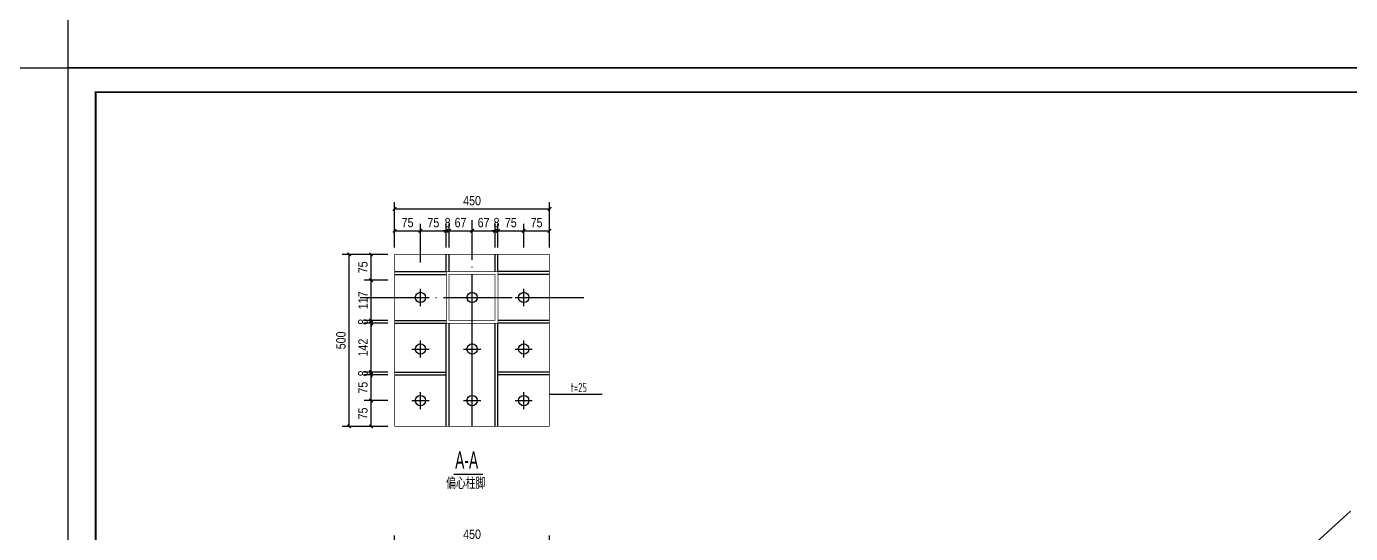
# Model space of a CAD drawing. Extents: x -40040 to 35635, y -182662 to -38118.
# Drawn here: x -9117 to -5269, y -164475 to -163001 of the extents above; entities that cross this region are included whole.
import ezdxf

# ---------------------------------------------------------------- set-up
doc = ezdxf.new("R2010")
doc.units = 0
doc.header["$LTSCALE"] = 1000
doc.header["$MEASUREMENT"] = 0
doc.linetypes.add('DOTE', pattern=[2.42, 2, -0.2, 0.02, -0.2])
doc.layers.add('_0', color=7, linetype='Continuous', lineweight=25)
for name, color, linetype in [('A-ANNO-NOTE', 4, 'Continuous'), ('A-FURN-PATT-251', 251, 'Continuous'), ('A-SECT-146', 216, 'Continuous'), ('AXIS', 3, 'Continuous'), ('GL', 131, 'Continuous'), ('JC', 7, 'Continuous')]:
    doc.layers.add(name, color=color, linetype=linetype)
doc.layers.add('A-ANNO-NPLT', color=250, linetype='Continuous', plot=False)
doc.styles.add('DIM_T3', font='ARIALN.TTF')
doc.styles.get("Standard").update_dxf_attribs({"font": 'tssdengs.shx', "width": 0.7, "bigfont": 'tssdchn.shx'})
doc.dimstyles.new('_TCH_ARCH&&10', dxfattribs={"dimtxt": 27.062236, "dimasz": 10, "dimexe": 20, "dimexo": 20, "dimgap": 10, "dimtad": 1, "dimdec": 0, "dimzin": 0, "dimdsep": 46, "dimtxsty": 'DIM_T3', "dimblk": 'ARCHTICK', "dimcen": 0.09, "dimclrd": 6, "dimclre": 6, "dimclrt": 6, "dimazin": 2, "dimtfac": 1, "dimtdec": 0, "dimtix": 1, "dimtmove": 2, "dimatfit": 3, "dimfxl": 100, "dimfxlon": 1, "dimtolj": 1, "dimtzin": 0, "dimarcsym": 0})

# ---------------------------------------------------------------- blocks, each defined once
blk = doc.blocks.new('_ArchTick')
at = {"color": 0, "linetype": 'ByBlock', "const_width": 0.4}
blk.add_lwpolyline([(-0.5, -0.5), (0.5, 0.5)], dxfattribs=at)
blk = doc.blocks.new('*D29')
at = {"layer": 'Defpoints', "color": 0, "transparency": 16777216}
for p in [(-7597.3, -164500.9), (-8047.3, -164633.2), (-7597.3, -164633.2)]:
    blk.add_point(p, dxfattribs=at)
at = {"layer": 'JC', "color": 6, "lineweight": -2, "transparency": 16777216}
for p, q in [((-8047.3, -164600.9), (-8047.3, -164480.9)), ((-8047.3, -164500.9), (-7597.3, -164500.9)), ((-7597.3, -164600.9), (-7597.3, -164480.9))]:
    blk.add_line(p, q, dxfattribs=at)
at = {"layer": 'JC', "color": 6, "lineweight": -2, "transparency": 16777216, "xscale": 10, "yscale": 10, "zscale": 10, "rotation": 180}
blk.add_blockref('_ArchTick', (-8047.3, -164500.9), dxfattribs=at)
at = {"layer": 'JC', "color": 6, "lineweight": -2, "transparency": 16777216, "xscale": 10, "yscale": 10, "zscale": 10}
blk.add_blockref('_ArchTick', (-7597.3, -164500.9), dxfattribs=at)
at = {"layer": 'JC', "color": 6, "transparency": 16777216, "insert": (-7822.3, -164477.1), "char_height": 27.06, "attachment_point": 5, "style": 'DIM_T3'}
blk.add_mtext('\\A1;450', dxfattribs=at)
blk = doc.blocks.new('D24')
at = {"layer": 'JC', "color": 2}
for p, q in [((15192.3, -138751.8), (15192.3, -138701.8)), ((15167.3, -138726.8), (15217.3, -138726.8))]:
    blk.add_line(p, q, dxfattribs=at)
blk.add_circle((15192.3, -138726.8), 15, dxfattribs=at)
blk = doc.blocks.new('*D56')
at = {"layer": 'Defpoints', "color": 0, "transparency": 16777216}
for p in [(-7972.3, -163594.7), (-8047.3, -163663.2), (-7972.3, -163706.5)]:
    blk.add_point(p, dxfattribs=at)
at = {"layer": 'JC', "color": 6, "lineweight": -2, "transparency": 16777216}
for p, q in [((-8047.3, -163643.2), (-8047.3, -163574.7)), ((-7972.3, -163686.5), (-7972.3, -163574.7)), ((-8047.3, -163594.7), (-7972.3, -163594.7))]:
    blk.add_line(p, q, dxfattribs=at)
at = {"layer": 'JC', "color": 6, "lineweight": -2, "transparency": 16777216, "xscale": 10, "yscale": 10, "zscale": 10, "rotation": 180}
blk.add_blockref('_ArchTick', (-8047.3, -163594.7), dxfattribs=at)
at = {"layer": 'JC', "color": 6, "lineweight": -2, "transparency": 16777216, "xscale": 10, "yscale": 10, "zscale": 10}
blk.add_blockref('_ArchTick', (-7972.3, -163594.7), dxfattribs=at)
at = {"layer": 'JC', "color": 6, "transparency": 16777216, "insert": (-8009.8, -163570.9), "char_height": 27.06, "attachment_point": 5, "style": 'DIM_T3'}
blk.add_mtext('\\A1;75', dxfattribs=at)
blk = doc.blocks.new('*D57')
at = {"layer": 'Defpoints', "color": 0, "transparency": 16777216}
for p in [(-7897.3, -163594.7), (-7897.3, -163663.2), (-7972.3, -163706.5)]:
    blk.add_point(p, dxfattribs=at)
at = {"layer": 'JC', "color": 6, "lineweight": -2, "transparency": 16777216}
for p, q in [((-7972.3, -163686.5), (-7972.3, -163574.7)), ((-7897.3, -163643.2), (-7897.3, -163574.7)), ((-7972.3, -163594.7), (-7897.3, -163594.7))]:
    blk.add_line(p, q, dxfattribs=at)
at = {"layer": 'JC', "color": 6, "lineweight": -2, "transparency": 16777216, "xscale": 10, "yscale": 10, "zscale": 10, "rotation": 180}
blk.add_blockref('_ArchTick', (-7972.3, -163594.7), dxfattribs=at)
at = {"layer": 'JC', "color": 6, "lineweight": -2, "transparency": 16777216, "xscale": 10, "yscale": 10, "zscale": 10}
blk.add_blockref('_ArchTick', (-7897.3, -163594.7), dxfattribs=at)
at = {"layer": 'JC', "color": 6, "transparency": 16777216, "insert": (-7934.8, -163570.9), "char_height": 27.06, "attachment_point": 5, "style": 'DIM_T3'}
blk.add_mtext('\\A1;75', dxfattribs=at)
blk = doc.blocks.new('*D58')
at = {"layer": 'Defpoints', "color": 0, "transparency": 16777216}
for p in [(-7889.3, -163594.7), (-7897.3, -163663.2), (-7889.3, -163663.2)]:
    blk.add_point(p, dxfattribs=at)
at = {"layer": 'JC', "color": 6, "lineweight": -2, "transparency": 16777216}
for p, q in [((-7897.3, -163643.2), (-7897.3, -163574.7)), ((-7889.3, -163643.2), (-7889.3, -163574.7)), ((-7897.3, -163594.7), (-7907.3, -163594.7)), ((-7897.3, -163594.7), (-7889.3, -163594.7)), ((-7889.3, -163594.7), (-7879.3, -163594.7))]:
    blk.add_line(p, q, dxfattribs=at)
at = {"layer": 'JC', "color": 6, "lineweight": -2, "transparency": 16777216, "xscale": 10, "yscale": 10, "zscale": 10}
blk.add_blockref('_ArchTick', (-7897.3, -163594.7), dxfattribs=at)
at = {"layer": 'JC', "color": 6, "lineweight": -2, "transparency": 16777216, "xscale": 10, "yscale": 10, "zscale": 10, "rotation": 180}
blk.add_blockref('_ArchTick', (-7889.3, -163594.7), dxfattribs=at)
at = {"layer": 'JC', "color": 6, "transparency": 16777216, "insert": (-7893.3, -163570.9), "char_height": 27.06, "attachment_point": 5, "style": 'DIM_T3'}
blk.add_mtext('\\A1;8', dxfattribs=at)
blk = doc.blocks.new('*D59')
at = {"layer": 'Defpoints', "color": 0, "transparency": 16777216}
for p in [(-7822.3, -163594.7), (-7889.3, -163663.2), (-7822.3, -163663.2)]:
    blk.add_point(p, dxfattribs=at)
at = {"layer": 'JC', "color": 6, "lineweight": -2, "transparency": 16777216}
for p, q in [((-7889.3, -163643.2), (-7889.3, -163574.7)), ((-7822.3, -163643.2), (-7822.3, -163574.7)), ((-7889.3, -163594.7), (-7822.3, -163594.7))]:
    blk.add_line(p, q, dxfattribs=at)
at = {"layer": 'JC', "color": 6, "lineweight": -2, "transparency": 16777216, "xscale": 10, "yscale": 10, "zscale": 10, "rotation": 180}
blk.add_blockref('_ArchTick', (-7889.3, -163594.7), dxfattribs=at)
at = {"layer": 'JC', "color": 6, "lineweight": -2, "transparency": 16777216, "xscale": 10, "yscale": 10, "zscale": 10}
blk.add_blockref('_ArchTick', (-7822.3, -163594.7), dxfattribs=at)
at = {"layer": 'JC', "color": 6, "transparency": 16777216, "insert": (-7855.8, -163570.9), "char_height": 27.06, "attachment_point": 5, "style": 'DIM_T3'}
blk.add_mtext('\\A1;67', dxfattribs=at)
blk = doc.blocks.new('*D60')
at = {"layer": 'Defpoints', "color": 0, "transparency": 16777216}
for p in [(-7755.3, -163594.7), (-7822.3, -163663.2), (-7755.3, -163663.2)]:
    blk.add_point(p, dxfattribs=at)
at = {"layer": 'JC', "color": 6, "lineweight": -2, "transparency": 16777216}
for p, q in [((-7822.3, -163643.2), (-7822.3, -163574.7)), ((-7755.3, -163643.2), (-7755.3, -163574.7)), ((-7822.3, -163594.7), (-7755.3, -163594.7))]:
    blk.add_line(p, q, dxfattribs=at)
at = {"layer": 'JC', "color": 6, "lineweight": -2, "transparency": 16777216, "xscale": 10, "yscale": 10, "zscale": 10, "rotation": 180}
blk.add_blockref('_ArchTick', (-7822.3, -163594.7), dxfattribs=at)
at = {"layer": 'JC', "color": 6, "lineweight": -2, "transparency": 16777216, "xscale": 10, "yscale": 10, "zscale": 10}
blk.add_blockref('_ArchTick', (-7755.3, -163594.7), dxfattribs=at)
at = {"layer": 'JC', "color": 6, "transparency": 16777216, "insert": (-7788.8, -163570.9), "char_height": 27.06, "attachment_point": 5, "style": 'DIM_T3'}
blk.add_mtext('\\A1;67', dxfattribs=at)
blk = doc.blocks.new('*D61')
at = {"layer": 'Defpoints', "color": 0, "transparency": 16777216}
for p in [(-7747.3, -163594.7), (-7755.3, -163663.2), (-7747.3, -163663.2)]:
    blk.add_point(p, dxfattribs=at)
at = {"layer": 'JC', "color": 6, "lineweight": -2, "transparency": 16777216}
for p, q in [((-7755.3, -163643.2), (-7755.3, -163574.7)), ((-7747.3, -163643.2), (-7747.3, -163574.7)), ((-7755.3, -163594.7), (-7765.3, -163594.7)), ((-7755.3, -163594.7), (-7747.3, -163594.7)), ((-7747.3, -163594.7), (-7737.3, -163594.7))]:
    blk.add_line(p, q, dxfattribs=at)
at = {"layer": 'JC', "color": 6, "lineweight": -2, "transparency": 16777216, "xscale": 10, "yscale": 10, "zscale": 10}
blk.add_blockref('_ArchTick', (-7755.3, -163594.7), dxfattribs=at)
at = {"layer": 'JC', "color": 6, "lineweight": -2, "transparency": 16777216, "xscale": 10, "yscale": 10, "zscale": 10, "rotation": 180}
blk.add_blockref('_ArchTick', (-7747.3, -163594.7), dxfattribs=at)
at = {"layer": 'JC', "color": 6, "transparency": 16777216, "insert": (-7751.3, -163570.9), "char_height": 27.06, "attachment_point": 5, "style": 'DIM_T3'}
blk.add_mtext('\\A1;8', dxfattribs=at)
blk = doc.blocks.new('*D62')
at = {"layer": 'Defpoints', "color": 0, "transparency": 16777216}
for p in [(-7672.3, -163594.7), (-7747.3, -163663.2), (-7672.3, -163663.2)]:
    blk.add_point(p, dxfattribs=at)
at = {"layer": 'JC', "color": 6, "lineweight": -2, "transparency": 16777216}
for p, q in [((-7747.3, -163643.2), (-7747.3, -163574.7)), ((-7672.3, -163643.2), (-7672.3, -163574.7)), ((-7747.3, -163594.7), (-7672.3, -163594.7))]:
    blk.add_line(p, q, dxfattribs=at)
at = {"layer": 'JC', "color": 6, "lineweight": -2, "transparency": 16777216, "xscale": 10, "yscale": 10, "zscale": 10, "rotation": 180}
blk.add_blockref('_ArchTick', (-7747.3, -163594.7), dxfattribs=at)
at = {"layer": 'JC', "color": 6, "lineweight": -2, "transparency": 16777216, "xscale": 10, "yscale": 10, "zscale": 10}
blk.add_blockref('_ArchTick', (-7672.3, -163594.7), dxfattribs=at)
at = {"layer": 'JC', "color": 6, "transparency": 16777216, "insert": (-7709.8, -163570.9), "char_height": 27.06, "attachment_point": 5, "style": 'DIM_T3'}
blk.add_mtext('\\A1;75', dxfattribs=at)
blk = doc.blocks.new('*D63')
at = {"layer": 'Defpoints', "color": 0, "transparency": 16777216}
for p in [(-7597.3, -163594.7), (-7672.3, -163663.2), (-7597.3, -163663.2)]:
    blk.add_point(p, dxfattribs=at)
at = {"layer": 'JC', "color": 6, "lineweight": -2, "transparency": 16777216}
for p, q in [((-7672.3, -163643.2), (-7672.3, -163574.7)), ((-7597.3, -163643.2), (-7597.3, -163574.7)), ((-7672.3, -163594.7), (-7597.3, -163594.7))]:
    blk.add_line(p, q, dxfattribs=at)
at = {"layer": 'JC', "color": 6, "lineweight": -2, "transparency": 16777216, "xscale": 10, "yscale": 10, "zscale": 10, "rotation": 180}
blk.add_blockref('_ArchTick', (-7672.3, -163594.7), dxfattribs=at)
at = {"layer": 'JC', "color": 6, "lineweight": -2, "transparency": 16777216, "xscale": 10, "yscale": 10, "zscale": 10}
blk.add_blockref('_ArchTick', (-7597.3, -163594.7), dxfattribs=at)
at = {"layer": 'JC', "color": 6, "transparency": 16777216, "insert": (-7634.8, -163570.9), "char_height": 27.06, "attachment_point": 5, "style": 'DIM_T3'}
blk.add_mtext('\\A1;75', dxfattribs=at)
blk = doc.blocks.new('*D30')
at = {"layer": 'Defpoints', "color": 0, "transparency": 16777216}
for p in [(-7597.3, -163530.9), (-8047.3, -163663.2), (-7597.3, -163663.2)]:
    blk.add_point(p, dxfattribs=at)
at = {"layer": 'JC', "color": 6, "lineweight": -2, "transparency": 16777216}
for p, q in [((-8047.3, -163630.9), (-8047.3, -163510.9)), ((-8047.3, -163530.9), (-7597.3, -163530.9)), ((-7597.3, -163630.9), (-7597.3, -163510.9))]:
    blk.add_line(p, q, dxfattribs=at)
at = {"layer": 'JC', "color": 6, "lineweight": -2, "transparency": 16777216, "xscale": 10, "yscale": 10, "zscale": 10, "rotation": 180}
blk.add_blockref('_ArchTick', (-8047.3, -163530.9), dxfattribs=at)
at = {"layer": 'JC', "color": 6, "lineweight": -2, "transparency": 16777216, "xscale": 10, "yscale": 10, "zscale": 10}
blk.add_blockref('_ArchTick', (-7597.3, -163530.9), dxfattribs=at)
at = {"layer": 'JC', "color": 6, "transparency": 16777216, "insert": (-7822.3, -163507.1), "char_height": 27.06, "attachment_point": 5, "style": 'DIM_T3'}
blk.add_mtext('\\A1;450', dxfattribs=at)
blk = doc.blocks.new('*D40')
at = {"layer": 'Defpoints', "color": 0, "transparency": 16777216}
for p in [(-8115.8, -164088.2), (-8047.3, -164088.2), (-8047.3, -164163.2)]:
    blk.add_point(p, dxfattribs=at)
at = {"layer": 'JC', "color": 6, "lineweight": -2, "transparency": 16777216}
for p, q in [((-8067.3, -164088.2), (-8135.8, -164088.2)), ((-8115.8, -164163.2), (-8115.8, -164088.2)), ((-8067.3, -164163.2), (-8135.8, -164163.2))]:
    blk.add_line(p, q, dxfattribs=at)
at = {"layer": 'JC', "color": 6, "lineweight": -2, "transparency": 16777216, "xscale": 10, "yscale": 10, "zscale": 10}
for p, rotation in [((-8115.8, -164088.2), 90), ((-8115.8, -164163.2), 270)]:
    blk.add_blockref('_ArchTick', p, dxfattribs=dict(at, rotation=rotation))
at = {"layer": 'JC', "color": 6, "transparency": 16777216, "insert": (-8139.6, -164125.7), "char_height": 27.06, "attachment_point": 5, "rotation": 90, "style": 'DIM_T3'}
blk.add_mtext('\\A1;75', dxfattribs=at)
blk = doc.blocks.new('*D41')
at = {"layer": 'Defpoints', "color": 0, "transparency": 16777216}
for p in [(-8115.8, -164013.2), (-8047.3, -164013.2), (-8047.3, -164088.2)]:
    blk.add_point(p, dxfattribs=at)
at = {"layer": 'JC', "color": 6, "lineweight": -2, "transparency": 16777216}
for p, q in [((-8067.3, -164013.2), (-8135.8, -164013.2)), ((-8115.8, -164088.2), (-8115.8, -164013.2)), ((-8067.3, -164088.2), (-8135.8, -164088.2))]:
    blk.add_line(p, q, dxfattribs=at)
at = {"layer": 'JC', "color": 6, "lineweight": -2, "transparency": 16777216, "xscale": 10, "yscale": 10, "zscale": 10}
for p, rotation in [((-8115.8, -164013.2), 90), ((-8115.8, -164088.2), 270)]:
    blk.add_blockref('_ArchTick', p, dxfattribs=dict(at, rotation=rotation))
at = {"layer": 'JC', "color": 6, "transparency": 16777216, "insert": (-8139.6, -164050.7), "char_height": 27.06, "attachment_point": 5, "rotation": 90, "style": 'DIM_T3'}
blk.add_mtext('\\A1;75', dxfattribs=at)
blk = doc.blocks.new('*D42')
at = {"layer": 'Defpoints', "color": 0, "transparency": 16777216}
for p in [(-8115.8, -164005.2), (-8047.3, -164005.2), (-8047.3, -164013.2)]:
    blk.add_point(p, dxfattribs=at)
at = {"layer": 'JC', "color": 6, "lineweight": -2, "transparency": 16777216}
for p, q in [((-8067.3, -164005.2), (-8135.8, -164005.2)), ((-8115.8, -164005.2), (-8115.8, -163995.2)), ((-8115.8, -164013.2), (-8115.8, -164005.2)), ((-8067.3, -164013.2), (-8135.8, -164013.2)), ((-8115.8, -164013.2), (-8115.8, -164023.2))]:
    blk.add_line(p, q, dxfattribs=at)
at = {"layer": 'JC', "color": 6, "lineweight": -2, "transparency": 16777216, "xscale": 10, "yscale": 10, "zscale": 10}
for p, rotation in [((-8115.8, -164005.2), 270), ((-8115.8, -164013.2), 90)]:
    blk.add_blockref('_ArchTick', p, dxfattribs=dict(at, rotation=rotation))
at = {"layer": 'JC', "color": 6, "transparency": 16777216, "insert": (-8139.6, -164009.2), "char_height": 27.06, "attachment_point": 5, "rotation": 90, "style": 'DIM_T3'}
blk.add_mtext('\\A1;8', dxfattribs=at)
blk = doc.blocks.new('*D43')
at = {"layer": 'Defpoints', "color": 0, "transparency": 16777216}
for p in [(-8115.8, -163863.2), (-8047.3, -163863.2), (-8047.3, -164005.2)]:
    blk.add_point(p, dxfattribs=at)
at = {"layer": 'JC', "color": 6, "lineweight": -2, "transparency": 16777216}
for p, q in [((-8067.3, -163863.2), (-8135.8, -163863.2)), ((-8115.8, -164005.2), (-8115.8, -163863.2)), ((-8067.3, -164005.2), (-8135.8, -164005.2))]:
    blk.add_line(p, q, dxfattribs=at)
at = {"layer": 'JC', "color": 6, "lineweight": -2, "transparency": 16777216, "xscale": 10, "yscale": 10, "zscale": 10}
for p, rotation in [((-8115.8, -163863.2), 90), ((-8115.8, -164005.2), 270)]:
    blk.add_blockref('_ArchTick', p, dxfattribs=dict(at, rotation=rotation))
at = {"layer": 'JC', "color": 6, "transparency": 16777216, "insert": (-8139.4, -163934.2), "char_height": 27.06, "attachment_point": 5, "rotation": 90, "style": 'DIM_T3'}
blk.add_mtext('\\A1;142', dxfattribs=at)
blk = doc.blocks.new('*D44')
at = {"layer": 'Defpoints', "color": 0, "transparency": 16777216}
for p in [(-8115.8, -163855.2), (-8047.3, -163855.2), (-8047.3, -163863.2)]:
    blk.add_point(p, dxfattribs=at)
at = {"layer": 'JC', "color": 6, "lineweight": -2, "transparency": 16777216}
for p, q in [((-8115.8, -163855.2), (-8115.8, -163845.2)), ((-8067.3, -163855.2), (-8135.8, -163855.2)), ((-8067.3, -163863.2), (-8135.8, -163863.2)), ((-8115.8, -163863.2), (-8115.8, -163855.2)), ((-8115.8, -163863.2), (-8115.8, -163873.2))]:
    blk.add_line(p, q, dxfattribs=at)
at = {"layer": 'JC', "color": 6, "lineweight": -2, "transparency": 16777216, "xscale": 10, "yscale": 10, "zscale": 10}
for p, rotation in [((-8115.8, -163855.2), 270), ((-8115.8, -163863.2), 90)]:
    blk.add_blockref('_ArchTick', p, dxfattribs=dict(at, rotation=rotation))
at = {"layer": 'JC', "color": 6, "transparency": 16777216, "insert": (-8139.6, -163859.2), "char_height": 27.06, "attachment_point": 5, "rotation": 90, "style": 'DIM_T3'}
blk.add_mtext('\\A1;8', dxfattribs=at)
blk = doc.blocks.new('*D45')
at = {"layer": 'Defpoints', "color": 0, "transparency": 16777216}
for p in [(-8115.8, -163738.2), (-8047.3, -163738.2), (-8047.3, -163855.2)]:
    blk.add_point(p, dxfattribs=at)
at = {"layer": 'JC', "color": 6, "lineweight": -2, "transparency": 16777216}
for p, q in [((-8067.3, -163738.2), (-8135.8, -163738.2)), ((-8115.8, -163855.2), (-8115.8, -163738.2)), ((-8067.3, -163855.2), (-8135.8, -163855.2))]:
    blk.add_line(p, q, dxfattribs=at)
at = {"layer": 'JC', "color": 6, "lineweight": -2, "transparency": 16777216, "xscale": 10, "yscale": 10, "zscale": 10}
for p, rotation in [((-8115.8, -163738.2), 90), ((-8115.8, -163855.2), 270)]:
    blk.add_blockref('_ArchTick', p, dxfattribs=dict(at, rotation=rotation))
at = {"layer": 'JC', "color": 6, "transparency": 16777216, "insert": (-8139.4, -163796.7), "char_height": 27.06, "attachment_point": 5, "rotation": 90, "style": 'DIM_T3'}
blk.add_mtext('\\A1;117', dxfattribs=at)
blk = doc.blocks.new('*D46')
at = {"layer": 'Defpoints', "color": 0, "transparency": 16777216}
for p in [(-8115.8, -163663.2), (-8047.3, -163663.2), (-8047.3, -163738.2)]:
    blk.add_point(p, dxfattribs=at)
at = {"layer": 'JC', "color": 6, "lineweight": -2, "transparency": 16777216}
for p, q in [((-8067.3, -163663.2), (-8135.8, -163663.2)), ((-8115.8, -163738.2), (-8115.8, -163663.2)), ((-8067.3, -163738.2), (-8135.8, -163738.2))]:
    blk.add_line(p, q, dxfattribs=at)
at = {"layer": 'JC', "color": 6, "lineweight": -2, "transparency": 16777216, "xscale": 10, "yscale": 10, "zscale": 10}
for p, rotation in [((-8115.8, -163663.2), 90), ((-8115.8, -163738.2), 270)]:
    blk.add_blockref('_ArchTick', p, dxfattribs=dict(at, rotation=rotation))
at = {"layer": 'JC', "color": 6, "transparency": 16777216, "insert": (-8139.6, -163700.7), "char_height": 27.06, "attachment_point": 5, "rotation": 90, "style": 'DIM_T3'}
blk.add_mtext('\\A1;75', dxfattribs=at)
blk = doc.blocks.new('*D47')
at = {"layer": 'Defpoints', "color": 0, "transparency": 16777216}
for p in [(-8179.6, -163663.2), (-8047.3, -163663.2), (-8047.3, -164163.2)]:
    blk.add_point(p, dxfattribs=at)
at = {"layer": 'JC', "color": 6, "lineweight": -2, "transparency": 16777216}
for p, q in [((-8079.6, -163663.2), (-8199.6, -163663.2)), ((-8179.6, -164163.2), (-8179.6, -163663.2)), ((-8079.6, -164163.2), (-8199.6, -164163.2))]:
    blk.add_line(p, q, dxfattribs=at)
at = {"layer": 'JC', "color": 6, "lineweight": -2, "transparency": 16777216, "xscale": 10, "yscale": 10, "zscale": 10}
for p, rotation in [((-8179.6, -163663.2), 90), ((-8179.6, -164163.2), 270)]:
    blk.add_blockref('_ArchTick', p, dxfattribs=dict(at, rotation=rotation))
at = {"layer": 'JC', "color": 6, "transparency": 16777216, "insert": (-8203.4, -163913.2), "char_height": 27.06, "attachment_point": 5, "rotation": 90, "style": 'DIM_T3'}
blk.add_mtext('\\A1;500', dxfattribs=at)
blk = doc.blocks.new('tukuang 10')
at = {"layer": 'A-ANNO-NOTE', "const_width": 5.05, "flags": 128}
blk.add_lwpolyline([(-8916.3, -167250.2), (-3127.8, -167250.2), (-3127.8, -163191.2), (-8916.3, -163191.2)], close=True, dxfattribs=at)
at = {"layer": 'A-ANNO-NPLT'}
blk.add_lwpolyline([(-8997.1, -167320.9), (-3057.1, -167320.9), (-3057.1, -163120.4), (-8997.1, -163120.4)], close=True, dxfattribs=at)

msp = doc.modelspace()

# ---------------------------------------------------------------- linework, layer by layer
at = {"layer": 'A-FURN-PATT-251'}
for p, q in [((-8997.1, -38120.4), (-8997.1, -182662.1)), ((-28997.1, -163120.4), (35635.1, -163120.4)), ((-7597.3, -164069.4), (-7444, -164069.4))]:
    msp.add_line(p, q, dxfattribs=at)
at = {"layer": 'A-SECT-146'}
msp.add_line((-6414.5, -165450.5), (-5269.2, -164409.4), dxfattribs=at)
at = {"layer": 'AXIS', "color": 2, "linetype": 'DOTE', "ltscale": 0.1}
for p, q in [((-7822.3, -164163.2), (-7822.3, -163563.2)), ((-8147.3, -163788.2), (-7497.3, -163788.2))]:
    msp.add_line(p, q, dxfattribs=at)
at = {"layer": 'GL', "color": 6, "const_width": 2}
for points in [[(-8047.3, -163663.2), (-7597.3, -163663.2), (-7597.3, -164163.2), (-8047.3, -164163.2)], [(-7897.3, -163713.2), (-7747.3, -163713.2), (-7747.3, -163863.2), (-7897.3, -163863.2)], [(-7889.3, -163721.2), (-7755.3, -163721.2), (-7755.3, -163855.2), (-7889.3, -163855.2)]]:
    msp.add_lwpolyline(points, close=True, dxfattribs=at)
at = {"layer": 'JC', "color": 2}
for p, q in [((-7897.3, -163713.2), (-7897.3, -163663.2)), ((-7889.3, -163713.2), (-7889.3, -163663.2)), ((-7755.3, -163713.2), (-7755.3, -163663.2)), ((-7747.3, -163713.2), (-7747.3, -163663.2)), ((-8047.3, -163713.2), (-7897.3, -163713.2)), ((-8047.3, -163721.2), (-7897.3, -163721.2)), ((-7597.3, -163713.2), (-7747.3, -163713.2)), ((-7597.3, -163721.2), (-7747.3, -163721.2)), ((-8047.3, -163855.2), (-7897.3, -163855.2)), ((-8047.3, -163863.2), (-7897.3, -163863.2)), ((-7897.3, -164163.2), (-7897.3, -163863.2)), ((-7889.3, -164163.2), (-7889.3, -163863.2)), ((-7755.3, -164163.2), (-7755.3, -163863.2)), ((-7597.3, -163855.2), (-7747.3, -163855.2)), ((-7747.3, -164163.2), (-7747.3, -163863.2)), ((-7597.3, -163863.2), (-7747.3, -163863.2)), ((-8047.3, -164005.2), (-7897.3, -164005.2)), ((-7597.3, -164005.2), (-7747.3, -164005.2)), ((-8047.3, -164013.2), (-7897.3, -164013.2)), ((-7597.3, -164013.2), (-7747.3, -164013.2))]:
    msp.add_line(p, q, dxfattribs=at)
at = {"layer": 'JC', "color": 6}
msp.add_line((-7875.5, -164301.9), (-7790.6, -164301.9), dxfattribs=at)

# ---------------------------------------------------------------- block references
at = {"layer": '_0'}
msp.add_blockref('tukuang 10', (0, 0), dxfattribs=at)
at = {"layer": 'JC', "color": 2}
for p in [(-23164.5, -25061.5), (-23014.5, -25061.5), (-22864.5, -25061.5), (-23164.5, -25211.5), (-23014.5, -25211.5), (-22864.5, -25211.5), (-23164.5, -25361.5), (-23014.5, -25361.5), (-22864.5, -25361.5)]:
    msp.add_blockref('D24', p, dxfattribs=at)

# ---------------------------------------------------------------- texts
at = {"layer": 'JC', "color": 6, "width": 0.7}
msp.add_text('t=25', height=27.06, dxfattribs=at).set_placement((-7535.5, -164063.7))
at = {"layer": 'JC', "color": 6, "style": 'DIM_T3', "width": 0.7}
for s, height, p in [('A-A', 50, (-7871.4, -164286.2)), ('偏心柱脚', 30, (-7898, -164342.4))]:
    msp.add_text(s, height=height, dxfattribs=at).set_placement(p)

# ---------------------------------------------------------------- dimensions: what is measured, and where the dimension line sits
at = {"layer": 'JC', "color": 2}
for base, p1, p2, picture, middle in [((-7597.3, -163530.9), (-8047.3, -163663.2), (-7597.3, -163663.2), '*D30', (-7822.3, -163507.1)), ((-7972.3, -163594.7), (-8047.3, -163663.2), (-7972.3, -163706.5), '*D56', (-8009.8, -163570.9)), ((-7897.3, -163594.7), (-7972.3, -163706.5), (-7897.3, -163663.2), '*D57', (-7934.8, -163570.9)), ((-7889.3, -163594.7), (-7897.3, -163663.2), (-7889.3, -163663.2), '*D58', (-7893.3, -163570.9)), ((-7822.3, -163594.7), (-7889.3, -163663.2), (-7822.3, -163663.2), '*D59', (-7855.8, -163570.9)), ((-7755.3, -163594.7), (-7822.3, -163663.2), (-7755.3, -163663.2), '*D60', (-7788.8, -163570.9)), ((-7747.3, -163594.7), (-7755.3, -163663.2), (-7747.3, -163663.2), '*D61', (-7751.3, -163570.9)), ((-7672.3, -163594.7), (-7747.3, -163663.2), (-7672.3, -163663.2), '*D62', (-7709.8, -163570.9)), ((-7597.3, -163594.7), (-7672.3, -163663.2), (-7597.3, -163663.2), '*D63', (-7634.8, -163570.9)), ((-7597.3, -164500.9), (-8047.3, -164633.2), (-7597.3, -164633.2), '*D29', (-7822.3, -164477.1))]:
    dim = msp.add_linear_dim(base=base, p1=p1, p2=p2, dimstyle='_TCH_ARCH&&10', dxfattribs=at)
    dim.commit()
    dim.dimension.update_dxf_attribs({"geometry": picture, "text_midpoint": middle})
for base, p1, p2, picture, middle in [((-8179.6, -163663.2), (-8047.3, -164163.2), (-8047.3, -163663.2), '*D47', (-8203.4, -163913.2)), ((-8115.8, -163663.2), (-8047.3, -163738.2), (-8047.3, -163663.2), '*D46', (-8139.6, -163700.7)), ((-8115.8, -163738.2), (-8047.3, -163855.2), (-8047.3, -163738.2), '*D45', (-8139.4, -163796.7)), ((-8115.8, -163855.2), (-8047.3, -163863.2), (-8047.3, -163855.2), '*D44', (-8139.6, -163859.2)), ((-8115.8, -163863.2), (-8047.3, -164005.2), (-8047.3, -163863.2), '*D43', (-8139.4, -163934.2)), ((-8115.8, -164005.2), (-8047.3, -164013.2), (-8047.3, -164005.2), '*D42', (-8139.6, -164009.2)), ((-8115.8, -164013.2), (-8047.3, -164088.2), (-8047.3, -164013.2), '*D41', (-8139.6, -164050.7)), ((-8115.8, -164088.2), (-8047.3, -164163.2), (-8047.3, -164088.2), '*D40', (-8139.6, -164125.7))]:
    dim = msp.add_linear_dim(base=base, p1=p1, p2=p2, angle=90, dimstyle='_TCH_ARCH&&10', dxfattribs=at)
    dim.commit()
    dim.dimension.update_dxf_attribs({"geometry": picture, "text_midpoint": middle})

doc.saveas('drawing.dxf')
